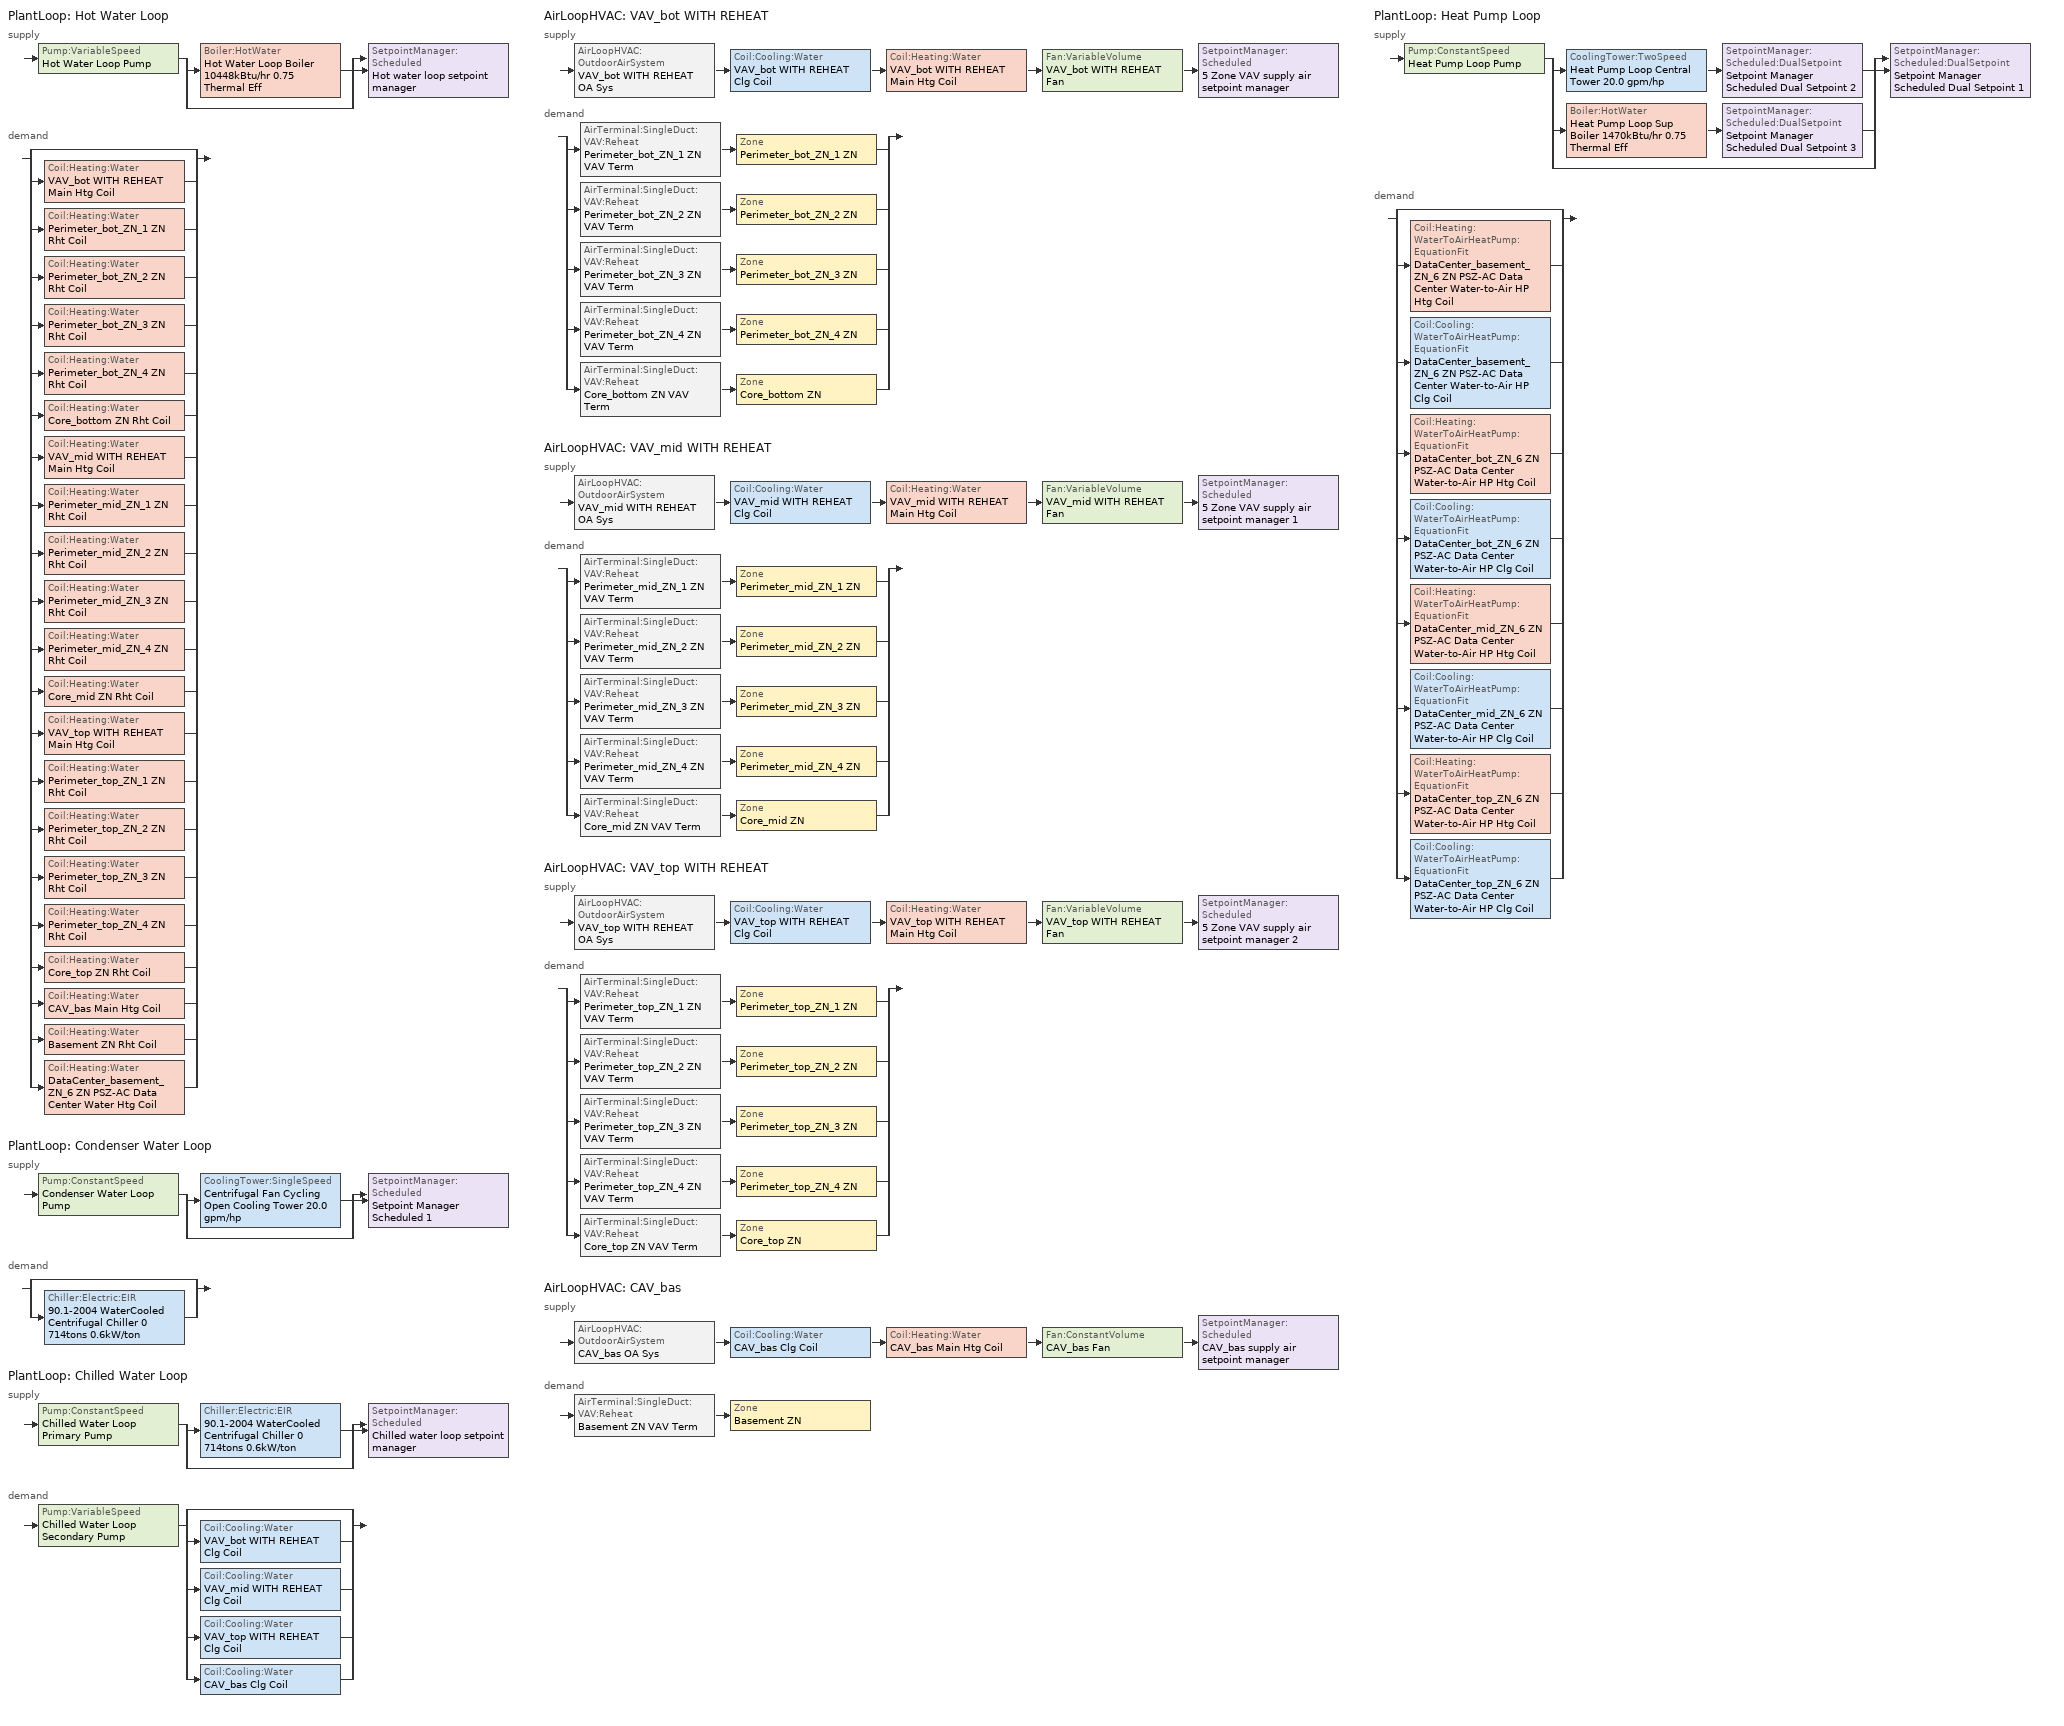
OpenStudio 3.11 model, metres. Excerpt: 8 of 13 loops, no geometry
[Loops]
PlantLoop 'Hot Water Loop'
 supply: Pump:VariableSpeed 'Hot Water Loop Pump' > split
  | Boiler:HotWater 'Hot Water Loop Boiler 10448kBtu/hr 0.75 Thermal Eff'
  | bypass
  join > SetpointManager:Scheduled 'Hot water loop setpoint manager'
 demand: split
  | bypass
  | Coil:Heating:Water 'VAV_bot WITH REHEAT Main Htg Coil'
  | Coil:Heating:Water 'Perimeter_bot_ZN_1 ZN Rht Coil'
  | Coil:Heating:Water 'Perimeter_bot_ZN_2 ZN Rht Coil'
  | Coil:Heating:Water 'Perimeter_bot_ZN_3 ZN Rht Coil'
  | Coil:Heating:Water 'Perimeter_bot_ZN_4 ZN Rht Coil'
  | Coil:Heating:Water 'Core_bottom ZN Rht Coil'
  | Coil:Heating:Water 'VAV_mid WITH REHEAT Main Htg Coil'
  | Coil:Heating:Water 'Perimeter_mid_ZN_1 ZN Rht Coil'
  | Coil:Heating:Water 'Perimeter_mid_ZN_2 ZN Rht Coil'
  | Coil:Heating:Water 'Perimeter_mid_ZN_3 ZN Rht Coil'
  | Coil:Heating:Water 'Perimeter_mid_ZN_4 ZN Rht Coil'
  | Coil:Heating:Water 'Core_mid ZN Rht Coil'
  | Coil:Heating:Water 'VAV_top WITH REHEAT Main Htg Coil'
  | Coil:Heating:Water 'Perimeter_top_ZN_1 ZN Rht Coil'
  | Coil:Heating:Water 'Perimeter_top_ZN_2 ZN Rht Coil'
  | Coil:Heating:Water 'Perimeter_top_ZN_3 ZN Rht Coil'
  | Coil:Heating:Water 'Perimeter_top_ZN_4 ZN Rht Coil'
  | Coil:Heating:Water 'Core_top ZN Rht Coil'
  | Coil:Heating:Water 'CAV_bas Main Htg Coil'
  | Coil:Heating:Water 'Basement ZN Rht Coil'
  | Coil:Heating:Water 'DataCenter_basement_ZN_6 ZN PSZ-AC Data Center Water Htg Coil'
PlantLoop 'Condenser Water Loop'
 supply: Pump:ConstantSpeed 'Condenser Water Loop Pump' > split
  | CoolingTower:SingleSpeed 'Centrifugal Fan Cycling Open Cooling Tower 20.0 gpm/hp'
  | bypass
  join > SetpointManager:Scheduled 'Setpoint Manager Scheduled 1'
 demand: split
  | bypass
  | Chiller:Electric:EIR '90.1-2004 WaterCooled  Centrifugal Chiller 0 714tons 0.6kW/ton'
PlantLoop 'Chilled Water Loop'
 supply: Pump:ConstantSpeed 'Chilled Water Loop Primary Pump' > split
  | Chiller:Electric:EIR '90.1-2004 WaterCooled  Centrifugal Chiller 0 714tons 0.6kW/ton'
  | bypass
  join > SetpointManager:Scheduled 'Chilled water loop setpoint manager'
 demand: Pump:VariableSpeed 'Chilled Water Loop Secondary Pump' > split
  | bypass
  | Coil:Cooling:Water 'VAV_bot WITH REHEAT Clg Coil'
  | Coil:Cooling:Water 'VAV_mid WITH REHEAT Clg Coil'
  | Coil:Cooling:Water 'VAV_top WITH REHEAT Clg Coil'
  | Coil:Cooling:Water 'CAV_bas Clg Coil'
AirLoopHVAC 'VAV_bot WITH REHEAT'
 supply: AirLoopHVAC:OutdoorAirSystem 'VAV_bot WITH REHEAT OA Sys' > Coil:Cooling:Water 'VAV_bot WITH REHEAT Clg Coil' > Coil:Heating:Water 'VAV_bot WITH REHEAT Main Htg Coil' > Fan:VariableVolume 'VAV_bot WITH REHEAT Fan' > SetpointManager:Scheduled '5 Zone VAV supply air setpoint manager'
 demand: split
  | AirTerminal:SingleDuct:VAV:Reheat 'Perimeter_bot_ZN_1 ZN VAV Term' > Zone 'Perimeter_bot_ZN_1 ZN'
  | AirTerminal:SingleDuct:VAV:Reheat 'Perimeter_bot_ZN_2 ZN VAV Term' > Zone 'Perimeter_bot_ZN_2 ZN'
  | AirTerminal:SingleDuct:VAV:Reheat 'Perimeter_bot_ZN_3 ZN VAV Term' > Zone 'Perimeter_bot_ZN_3 ZN'
  | AirTerminal:SingleDuct:VAV:Reheat 'Perimeter_bot_ZN_4 ZN VAV Term' > Zone 'Perimeter_bot_ZN_4 ZN'
  | AirTerminal:SingleDuct:VAV:Reheat 'Core_bottom ZN VAV Term' > Zone 'Core_bottom ZN'
AirLoopHVAC 'VAV_mid WITH REHEAT'
 supply: AirLoopHVAC:OutdoorAirSystem 'VAV_mid WITH REHEAT OA Sys' > Coil:Cooling:Water 'VAV_mid WITH REHEAT Clg Coil' > Coil:Heating:Water 'VAV_mid WITH REHEAT Main Htg Coil' > Fan:VariableVolume 'VAV_mid WITH REHEAT Fan' > SetpointManager:Scheduled '5 Zone VAV supply air setpoint manager 1'
 demand: split
  | AirTerminal:SingleDuct:VAV:Reheat 'Perimeter_mid_ZN_1 ZN VAV Term' > Zone 'Perimeter_mid_ZN_1 ZN'
  | AirTerminal:SingleDuct:VAV:Reheat 'Perimeter_mid_ZN_2 ZN VAV Term' > Zone 'Perimeter_mid_ZN_2 ZN'
  | AirTerminal:SingleDuct:VAV:Reheat 'Perimeter_mid_ZN_3 ZN VAV Term' > Zone 'Perimeter_mid_ZN_3 ZN'
  | AirTerminal:SingleDuct:VAV:Reheat 'Perimeter_mid_ZN_4 ZN VAV Term' > Zone 'Perimeter_mid_ZN_4 ZN'
  | AirTerminal:SingleDuct:VAV:Reheat 'Core_mid ZN VAV Term' > Zone 'Core_mid ZN'
AirLoopHVAC 'VAV_top WITH REHEAT'
 supply: AirLoopHVAC:OutdoorAirSystem 'VAV_top WITH REHEAT OA Sys' > Coil:Cooling:Water 'VAV_top WITH REHEAT Clg Coil' > Coil:Heating:Water 'VAV_top WITH REHEAT Main Htg Coil' > Fan:VariableVolume 'VAV_top WITH REHEAT Fan' > SetpointManager:Scheduled '5 Zone VAV supply air setpoint manager 2'
 demand: split
  | AirTerminal:SingleDuct:VAV:Reheat 'Perimeter_top_ZN_1 ZN VAV Term' > Zone 'Perimeter_top_ZN_1 ZN'
  | AirTerminal:SingleDuct:VAV:Reheat 'Perimeter_top_ZN_2 ZN VAV Term' > Zone 'Perimeter_top_ZN_2 ZN'
  | AirTerminal:SingleDuct:VAV:Reheat 'Perimeter_top_ZN_3 ZN VAV Term' > Zone 'Perimeter_top_ZN_3 ZN'
  | AirTerminal:SingleDuct:VAV:Reheat 'Perimeter_top_ZN_4 ZN VAV Term' > Zone 'Perimeter_top_ZN_4 ZN'
  | AirTerminal:SingleDuct:VAV:Reheat 'Core_top ZN VAV Term' > Zone 'Core_top ZN'
AirLoopHVAC 'CAV_bas'
 supply: AirLoopHVAC:OutdoorAirSystem 'CAV_bas OA Sys' > Coil:Cooling:Water 'CAV_bas Clg Coil' > Coil:Heating:Water 'CAV_bas Main Htg Coil' > Fan:ConstantVolume 'CAV_bas Fan' > SetpointManager:Scheduled 'CAV_bas supply air setpoint manager'
 demand: AirTerminal:SingleDuct:VAV:Reheat 'Basement ZN VAV Term' > Zone 'Basement ZN'
PlantLoop 'Heat Pump Loop'
 supply: Pump:ConstantSpeed 'Heat Pump Loop Pump' > split
  | CoolingTower:TwoSpeed 'Heat Pump Loop Central Tower 20.0 gpm/hp' > SetpointManager:Scheduled:DualSetpoint 'Setpoint Manager Scheduled Dual Setpoint 2'
  | Boiler:HotWater 'Heat Pump Loop Sup Boiler 1470kBtu/hr 0.75 Thermal Eff' > SetpointManager:Scheduled:DualSetpoint 'Setpoint Manager Scheduled Dual Setpoint 3'
  | bypass
  join > SetpointManager:Scheduled:DualSetpoint 'Setpoint Manager Scheduled Dual Setpoint 1'
 demand: split
  | bypass
  | Coil:Heating:WaterToAirHeatPump:EquationFit 'DataCenter_basement_ZN_6 ZN PSZ-AC Data Center Water-to-Air HP Htg Coil'
  | Coil:Cooling:WaterToAirHeatPump:EquationFit 'DataCenter_basement_ZN_6 ZN PSZ-AC Data Center Water-to-Air HP Clg Coil'
  | Coil:Heating:WaterToAirHeatPump:EquationFit 'DataCenter_bot_ZN_6 ZN PSZ-AC Data Center Water-to-Air HP Htg Coil'
  | Coil:Cooling:WaterToAirHeatPump:EquationFit 'DataCenter_bot_ZN_6 ZN PSZ-AC Data Center Water-to-Air HP Clg Coil'
  | Coil:Heating:WaterToAirHeatPump:EquationFit 'DataCenter_mid_ZN_6 ZN PSZ-AC Data Center Water-to-Air HP Htg Coil'
  | Coil:Cooling:WaterToAirHeatPump:EquationFit 'DataCenter_mid_ZN_6 ZN PSZ-AC Data Center Water-to-Air HP Clg Coil'
  | Coil:Heating:WaterToAirHeatPump:EquationFit 'DataCenter_top_ZN_6 ZN PSZ-AC Data Center Water-to-Air HP Htg Coil'
  | Coil:Cooling:WaterToAirHeatPump:EquationFit 'DataCenter_top_ZN_6 ZN PSZ-AC Data Center Water-to-Air HP Clg Coil'
[Sizing:Zone] Zone Cooling Design Supply Air Temperature Input Method=SupplyAirTemperature; Zone Cooling Design Supply Air Temperature {C}=12.8; Zone Cooling Design Supply Air Temperature Difference {deltaC}=11.11; Zone Heating Design Supply Air Temperature Input Method=SupplyAirTemperature; Zone Heating Design Supply Air Temperature Difference {deltaC}=11.11; Zone Cooling Design Supply Air Humidity Ratio {kg-H2O/kg-air}=0.0085; Zone Heating Design Supply Air Humidity Ratio {kg-H2O/kg-air}=0.008; Cooling Design Air Flow Method=DesignDayWithLimit; Heating Design Air Flow Method=DesignDay; Account for Dedicated Outdoor Air System=No; Dedicated Outdoor Air System Control Strategy=NeutralSupplyAir; Dedicated Outdoor Air Low Setpoint Temperature for Design {C}=autosize; Dedicated Outdoor Air High Setpoint Temperature for Design {C}=autosize; Zone Load Sizing Method=Sensible Load Only No Latent Load; Zone Latent Cooling Design Supply Air Humidity Ratio Input Method=HumidityRatioDifference; Zone Cooling Design Supply Air Humidity Ratio Difference {kgWater/kgDryAir}=0.005; Zone Latent Heating Design Supply Air Humidity Ratio Input Method=HumidityRatioDifference; Zone Humidification Design Supply Air Humidity Ratio Difference {kgWater/kgDryAir}=0.005; Sizing Option=Coincident; Heating Coil Sizing Method=None; Maximum Heating Capacity To Cooling Load Sizing Ratio {W/W}=1
Name | Zone Heating Design Supply Air Temperature {C}
Core_bottom ZN; Perimeter_bot_ZN_1 ZN; Perimeter_top_ZN_4 ZN; Perimeter_top_ZN_1 ZN; Perimeter_mid_ZN_2 ZN; Perimeter_mid_ZN_3 ZN; Perimeter_top_ZN_3 ZN; Core_top ZN; Core_mid ZN; Perimeter_bot_ZN_3 ZN; Perimeter_bot_ZN_4 ZN; Perimeter_bot_ZN_2 ZN; Perimeter_mid_ZN_4 ZN; Perimeter_mid_ZN_1 ZN; Perimeter_top_ZN_2 ZN | 40
Basement ZN | 50
[Zone equipment]
Core_bottom ZN: Core_bottom ZN VAV Term
Perimeter_bot_ZN_1 ZN: Perimeter_bot_ZN_1 ZN VAV Term
Basement ZN: Basement ZN VAV Term
Perimeter_top_ZN_4 ZN: Perimeter_top_ZN_4 ZN VAV Term
Perimeter_top_ZN_1 ZN: Perimeter_top_ZN_1 ZN VAV Term
Perimeter_mid_ZN_2 ZN: Perimeter_mid_ZN_2 ZN VAV Term
Perimeter_mid_ZN_3 ZN: Perimeter_mid_ZN_3 ZN VAV Term
Perimeter_top_ZN_3 ZN: Perimeter_top_ZN_3 ZN VAV Term
Core_top ZN: Core_top ZN VAV Term
Core_mid ZN: Core_mid ZN VAV Term
Perimeter_bot_ZN_3 ZN: Perimeter_bot_ZN_3 ZN VAV Term
Perimeter_bot_ZN_4 ZN: Perimeter_bot_ZN_4 ZN VAV Term
Perimeter_bot_ZN_2 ZN: Perimeter_bot_ZN_2 ZN VAV Term
Perimeter_mid_ZN_4 ZN: Perimeter_mid_ZN_4 ZN VAV Term
Perimeter_mid_ZN_1 ZN: Perimeter_mid_ZN_1 ZN VAV Term
Perimeter_top_ZN_2 ZN: Perimeter_top_ZN_2 ZN VAV Term
[PlantLoop] Glycol Concentration=0; Plant Loop Volume {m3}=Autocalculate; Load Distribution Scheme=Optimal
Name | Fluid Type | Minimum Loop Temperature {C} | Maximum Loop Temperature {C} | Common Pipe Simulation
Hot Water Loop | Water | 10
Condenser Water Loop |  | 5 | 80
Chilled Water Loop |  | 1 | 98 | CommonPipe
Heat Pump Loop | Water | 5 | 80
[Sizing:Plant] Sizing Option=NonCoincident; Zone Timesteps in Averaging Window=1; Coincident Sizing Factor Mode=None
Name | Loop Type | Design Loop Exit Temperature {C} | Loop Design Temperature Difference {deltaC}
Hot Water Loop | Heating | 82.2222 | 11.1111
Condenser Water Loop | Condenser | 29.4444 | 5.55556
Chilled Water Loop | Cooling | 6.66667 | 5.61111
Heat Pump Loop | Heating | 39 | 11
[SetpointManager:Scheduled] Control Variable=Temperature
Name | Schedule
Hot water loop setpoint manager | Hot Water Loop Temp - 180F
Setpoint Manager Scheduled 1 | Condenser Water Loop Temp - 70F
Chilled water loop setpoint manager | Chilled Water Loop Temp - 44F
5 Zone VAV supply air setpoint manager | Supply Air Temp - 55.04F
5 Zone VAV supply air setpoint manager 1 | Supply Air Temp - 55.04F 1
5 Zone VAV supply air setpoint manager 2 | Supply Air Temp - 55.04F 2
CAV_bas supply air setpoint manager | Supply Air Temp - 55.04F 3
[Pump:VariableSpeed] Motor Efficiency=0.924; Pump Control Type=Intermittent; Skin Loss Radiative Fraction=0.5; Design Power Sizing Method=PowerPerFlowPerPressure; Design Electric Power per Unit Flow Rate {W/(m3/s)}=348701.1; Design Shaft Power per Unit Flow Rate per Unit Head {W-s/m3-Pa}=1.28205; Design Minimum Flow Rate Fraction=0
Name | Rated Pump Head {Pa} | Fraction of Motor Inefficiencies to Fluid Stream | Coefficient 1 of the Part Load Performance Curve | Coefficient 2 of the Part Load Performance Curve | Coefficient 3 of the Part Load Performance Curve | Coefficient 4 of the Part Load Performance Curve
Hot Water Loop Pump | 179344
Chilled Water Loop Secondary Pump | 134508 | 0 | 0 | 0.0205 | 0.4101 | 0.5753
[Boiler:HotWater] Nominal Thermal Efficiency=0.75; Maximum Part Load Ratio=1.2; On Cycle Parasitic Electric Load {W}=0; Off Cycle Parasitic Fuel Load {W}=0; Sizing Factor=1
Name | Fuel Type | Efficiency Curve Temperature Evaluation Variable | Normalized Boiler Efficiency Curve | Water Outlet Upper Temperature Limit {C} | Boiler Flow Mode | Minimum Part Load Ratio | Optimum Part Load Ratio
Hot Water Loop Boiler 10448kBtu/hr 0.75 Thermal Eff | NaturalGas | LeavingBoiler | Boiler with No Minimum Turndown 1 | 95 | LeavingSetpointModulated
Heat Pump Loop Sup Boiler 1470kBtu/hr 0.75 Thermal Eff |  |  | Boiler with No Minimum Turndown | 99 | ConstantFlow | 0 | 1
[Pump:ConstantSpeed] Rated Flow Rate {m3/s}=autosize; Rated Power Consumption {W}=autosize; Fraction of Motor Inefficiencies to Fluid Stream=0; Pump Control Type=Intermittent; Design Power Sizing Method=PowerPerFlowPerPressure; Design Electric Power per Unit Flow Rate {W/(m3/s)}=348701.1; Design Shaft Power per Unit Flow Rate per Unit Head {W-s/m3-Pa}=1.28205
Name | Rated Pump Head {Pa} | Motor Efficiency
Condenser Water Loop Pump | 148557 | 0.93
Chilled Water Loop Primary Pump | 44836 | 0.895
Heat Pump Loop Pump | 179344 | 0.875
[CoolingTower:SingleSpeed]
Centrifugal Fan Cycling Open Cooling Tower 20.0 gpm/hp: Design Water Flow Rate {m3/s}=autosize; Design Air Flow Rate {m3/s}=autosize; Fan Power at Design Air Flow Rate {W}=71971.7; U-Factor Times Area Value at Design Air Flow Rate {W/K}=autosize; Air Flow Rate in Free Convection Regime {m3/s}=autosize; U-Factor Times Area Value at Free Convection Air Flow Rate {W/K}=autosize; Performance Input Method=UFactorTimesAreaAndDesignWaterFlowRate; Free Convection Capacity {W}=0; Basin Heater Capacity {W/K}=0; Evaporation Loss Mode=LossFactor; Evaporation Loss Factor {percent/K}=0.2; Drift Loss Percent {percent}=0.008; Blowdown Calculation Mode=ConcentrationRatio; Blowdown Concentration Ratio=3; Capacity Control=FanCycling; Number of Cells=2; Cell Control=MinimalCell; Cell Minimum  Water Flow Rate Fraction=0.33; Cell Maximum Water Flow Rate Fraction=2.5; Sizing Factor=1; Free Convection Air Flow Rate Sizing Factor=0.1; Free Convection U-Factor Times Area Value Sizing Factor=0.1; Heat Rejection Capacity and Nominal Capacity Sizing Ratio=1.25; Free Convection Nominal Capacity Sizing Factor=0.1; Design Inlet Air Dry-Bulb Temperature {C}=35; Design Inlet Air Wet-Bulb Temperature {C}=25.6; Design Approach Temperature {deltaC}=Autosize; Design Range Temperature {deltaC}=Autosize
[Chiller:Electric:EIR]
90.1-2004 WaterCooled  Centrifugal Chiller 0 714tons 0.6kW/ton: Reference Capacity {W}=Autosize; Reference COP {W/W}=6.09532; Reference Leaving Chilled Water Temperature {C}=6.66667; Reference Entering Condenser Fluid Temperature {C}=35; Reference Chilled Water Flow Rate {m3/s}=Autosize; Cooling Capacity Function of Temperature Curve=WaterCooled_Centrifugal_Chiller_GT150_2004_CAPFT; Electric Input to Cooling Output Ratio Function of Temperature Curve=WaterCooled_Centrifugal_Chiller_GT150_2004_EIRFT; Electric Input to Cooling Output Ratio Function of Part Load Ratio Curve=ChlrWtrCentPathAAllEIRRatio_fQRatio; Minimum Part Load Ratio=0.15; Maximum Part Load Ratio=1; Optimum Part Load Ratio=1; Minimum Unloading Ratio=0.25; Condenser Type=WaterCooled; Leaving Chilled Water Lower Temperature Limit {C}=2.22222; Chiller Flow Mode=ConstantFlow; Design Heat Recovery Water Flow Rate {m3/s}=0; Sizing Factor=1; Basin Heater Capacity {W/K}=0; Basin Heater Setpoint Temperature {C}=10; Condenser Heat Recovery Relative Capacity Fraction=1; Condenser Flow Control=ConstantFlow; Condenser Minimum Flow Fraction=0.2; Thermosiphon Minimum Temperature Difference=0
[AirLoopHVAC] Availability Schedule=OfficeLarge HVACOperationSchd; Design Supply Air Flow Rate {m3/s}=AutoSize; Design Return Air Flow Fraction of Supply Air Flow=1
VAV_bot WITH REHEAT; VAV_mid WITH REHEAT; VAV_top WITH REHEAT; CAV_bas
[Sizing:System] Type of Load to Size On=Sensible; Preheat Design Temperature {C}=7; Preheat Design Humidity Ratio {kg-H2O/kg-Air}=0.008; Precool Design Temperature {C}=12.8; Precool Design Humidity Ratio {kg-H2O/kg-Air}=0.008; Central Cooling Design Supply Air Temperature {C}=12.8; Sizing Option=Coincident; 100% Outdoor Air in Cooling=No; 100% Outdoor Air in Heating=No; Central Cooling Design Supply Air Humidity Ratio {kg-H2O/kg-Air}=0.0085; Central Heating Design Supply Air Humidity Ratio {kg-H2O/kg-Air}=0.008; Cooling Design Air Flow Method=DesignDay; Cooling Design Air Flow Rate {m3/s}=0; Heating Design Air Flow Method=DesignDay; Heating Design Air Flow Rate {m3/s}=0; System Outdoor Air Method=ZoneSum; Zone Maximum Outdoor Air Fraction=1; Cooling Supply Air Flow Rate Per Floor Area {m3/s-m2}=0.00996765; Cooling Fraction of Autosized Cooling Supply Air Flow Rate=1; Cooling Supply Air Flow Rate Per Unit Cooling Capacity {m3/s-W}=3.94755e-05; Heating Supply Air Flow Rate Per Floor Area {m3/s-m2}=0.00996765; Heating Fraction of Autosized Heating Supply Air Flow Rate=1; Heating Fraction of Autosized Cooling Supply Air Flow Rate=1; Heating Supply Air Flow Rate Per Unit Heating Capacity {m3/s-W}=3.15882e-05; Cooling Design Capacity Method=CoolingDesignCapacity; Cooling Design Capacity {W}=autosize; Cooling Design Capacity Per Floor Area {W/m2}=234.7; Fraction of Autosized Cooling Design Capacity=1; Heating Design Capacity Method=HeatingDesignCapacity; Heating Design Capacity {W}=autosize; Heating Design Capacity Per Floor Area {W/m2}=157; Fraction of Autosized Heating Design Capacity=1; Central Cooling Capacity Control Method=OnOff; Heating Coil Sizing Method=None; Maximum Heating Capacity To Cooling Capacity Sizing Ratio {W/W}=1
Name | Design Outdoor Air Flow Rate {m3/s} | Central Heating Maximum System Air Flow Ratio | Central Heating Design Supply Air Temperature {C}
VAV_bot WITH REHEAT; VAV_top WITH REHEAT | 2.98611 | 0.3 | 12.8
VAV_mid WITH REHEAT | 1.88686 | 0.3 | 12.8
CAV_bas | Autosize | 1 | 16.7
[Fan:VariableVolume] Availability Schedule=Always On Discrete; Pressure Rise {Pa}=1389.92; Maximum Flow Rate {m3/s}=Autosize; Fan Power Minimum Flow Rate Input Method=Fraction; Fan Power Minimum Flow Fraction=0.2; Fan Power Minimum Air Flow Rate {m3/s}=0; Motor In Airstream Fraction=1; Fan Power Coefficient 1=0.0013; Fan Power Coefficient 2=0.147; Fan Power Coefficient 3=0.9506; Fan Power Coefficient 4=-0.0998; Fan Power Coefficient 5=0
Name | Fan Total Efficiency | Motor Efficiency
VAV_bot WITH REHEAT Fan; VAV_top WITH REHEAT Fan | 0.6045 | 0.93
VAV_mid WITH REHEAT Fan | 0.6175 | 0.95
[Coil:Heating:Water] Availability Schedule=Always On Discrete
Name | Rated Inlet Water Temperature {C} | Rated Inlet Air Temperature {C} | Rated Outlet Water Temperature {C} | Rated Outlet Air Temperature {C}
VAV_bot WITH REHEAT Main Htg Coil; VAV_mid WITH REHEAT Main Htg Coil; VAV_top WITH REHEAT Main Htg Coil | 82.2222 | 7 | 71.1111 | 12.8
Perimeter_bot_ZN_1 ZN Rht Coil; Perimeter_bot_ZN_2 ZN Rht Coil; Perimeter_bot_ZN_3 ZN Rht Coil; Perimeter_bot_ZN_4 ZN Rht Coil; Core_bottom ZN Rht Coil; Perimeter_mid_ZN_1 ZN Rht Coil; Perimeter_mid_ZN_2 ZN Rht Coil; Perimeter_mid_ZN_3 ZN Rht Coil; Perimeter_mid_ZN_4 ZN Rht Coil; Core_mid ZN Rht Coil; Perimeter_top_ZN_1 ZN Rht Coil; Perimeter_top_ZN_2 ZN Rht Coil; Perimeter_top_ZN_3 ZN Rht Coil; Perimeter_top_ZN_4 ZN Rht Coil; Core_top ZN Rht Coil | 82.2222 | 12.8 | 71.1111 | 40
CAV_bas Main Htg Coil | 67 | 7 | 55.8889 | 16.7
Basement ZN Rht Coil | 67 | 16.7 | 55.8889 | 50
DataCenter_basement_ZN_6 ZN PSZ-AC Data Center Water Htg Coil | 82.2222 | 7 | 71.1111 | 12.7778
[Controller:WaterCoil] Minimum Actuated Flow {m3/s}=0
Name | Water Coil | Action | Controller Convergence Tolerance {deltaC}
VAV_bot WITH REHEAT Main Htg Coil Controller | VAV_bot WITH REHEAT Main Htg Coil | Normal | 0.0001
VAV_bot WITH REHEAT Clg Coil Controller | VAV_bot WITH REHEAT Clg Coil | Reverse
Controller Water Coil 1 | Perimeter_bot_ZN_1 ZN Rht Coil | Normal | 0.0001
Controller Water Coil 2 | Perimeter_bot_ZN_2 ZN Rht Coil | Normal | 0.0001
Controller Water Coil 3 | Perimeter_bot_ZN_3 ZN Rht Coil | Normal | 0.0001
Controller Water Coil 4 | Perimeter_bot_ZN_4 ZN Rht Coil | Normal | 0.0001
Controller Water Coil 5 | Core_bottom ZN Rht Coil | Normal | 0.0001
VAV_mid WITH REHEAT Main Htg Coil Controller | VAV_mid WITH REHEAT Main Htg Coil | Normal | 0.0001
VAV_mid WITH REHEAT Clg Coil Controller | VAV_mid WITH REHEAT Clg Coil | Reverse
Controller Water Coil 6 | Perimeter_mid_ZN_1 ZN Rht Coil | Normal | 0.0001
Controller Water Coil 7 | Perimeter_mid_ZN_2 ZN Rht Coil | Normal | 0.0001
Controller Water Coil 8 | Perimeter_mid_ZN_3 ZN Rht Coil | Normal | 0.0001
Controller Water Coil 9 | Perimeter_mid_ZN_4 ZN Rht Coil | Normal | 0.0001
Controller Water Coil 10 | Core_mid ZN Rht Coil | Normal | 0.0001
VAV_top WITH REHEAT Main Htg Coil Controller | VAV_top WITH REHEAT Main Htg Coil | Normal | 0.0001
VAV_top WITH REHEAT Clg Coil Controller | VAV_top WITH REHEAT Clg Coil | Reverse
Controller Water Coil 11 | Perimeter_top_ZN_1 ZN Rht Coil | Normal | 0.0001
Controller Water Coil 12 | Perimeter_top_ZN_2 ZN Rht Coil | Normal | 0.0001
Controller Water Coil 13 | Perimeter_top_ZN_3 ZN Rht Coil | Normal | 0.0001
Controller Water Coil 14 | Perimeter_top_ZN_4 ZN Rht Coil | Normal | 0.0001
Controller Water Coil 15 | Core_top ZN Rht Coil | Normal | 0.0001
CAV_bas Main Htg Coil Controller | CAV_bas Main Htg Coil | Normal | 0.0001
Controller Water Coil 16 | CAV_bas Clg Coil | Reverse
Controller Water Coil 17 | Basement ZN Rht Coil | Normal | 0.0001
Controller Water Coil 18 | DataCenter_basement_ZN_6 ZN PSZ-AC Data Center Water Htg Coil | Normal | 0.0001
[Coil:Cooling:Water] Availability Schedule=Always On Discrete; Heat Exchanger Configuration=CrossFlow
VAV_bot WITH REHEAT Clg Coil; VAV_mid WITH REHEAT Clg Coil; VAV_top WITH REHEAT Clg Coil; CAV_bas Clg Coil
[Controller:OutdoorAir] Minimum Outdoor Air Flow Rate {m3/s}=0; Maximum Outdoor Air Flow Rate {m3/s}=Autosize; Economizer Control Type=DifferentialDryBulb; Economizer Control Action Type=ModulateFlow; Lockout Type=LockoutWithCompressor; Minimum Limit Type=FixedMinimum; Minimum Outdoor Air Schedule=OfficeLarge HVACOperationSchd; High Humidity Control=No; High Humidity Outdoor Air Flow Ratio=1; Control High Indoor Humidity Based on Outdoor Humidity Ratio=Yes; Heat Recovery Bypass Control Type=BypassWhenOAFlowGreaterThanMinimum; Economizer Operation Staging=InterlockedWithMechanicalCooling
Name | Controller Mechanical Ventilation | Minimum Fraction of Outdoor Air Schedule
VAV_bot WITH REHEAT OA Controller | VAV_bot WITH REHEAT Vent Controller
VAV_mid WITH REHEAT OA Controller | VAV_mid WITH REHEAT Vent Controller
VAV_top WITH REHEAT OA Controller | VAV_top WITH REHEAT Vent Controller
CAV_bas OA Controller | CAV_bas Vent Controller | OfficeLarge MinOA_MotorizedDamper_Sched
[Controller:MechanicalVentilation] Availability Schedule=Always On Discrete; System Outdoor Air Method=ZoneSum
VAV_bot WITH REHEAT Vent Controller; VAV_mid WITH REHEAT Vent Controller; VAV_top WITH REHEAT Vent Controller; CAV_bas Vent Controller
[AirLoopHVAC:OutdoorAirSystem]
Name | Controller
VAV_bot WITH REHEAT OA Sys | VAV_bot WITH REHEAT OA Controller
VAV_mid WITH REHEAT OA Sys | VAV_mid WITH REHEAT OA Controller
VAV_top WITH REHEAT OA Sys | VAV_top WITH REHEAT OA Controller
CAV_bas OA Sys | CAV_bas OA Controller
[AirTerminal:SingleDuct:VAV:Reheat] Availability Schedule=Always On Discrete; Maximum Air Flow Rate {m3/s}=AutoSize; Zone Minimum Air Flow Input Method=Constant; Fixed Minimum Air Flow Rate {m3/s}=0; Maximum Hot Water or Steam Flow Rate {m3/s}=AutoSize; Minimum Hot Water or Steam Flow Rate {m3/s}=0; Convergence Tolerance=0.001; Damper Heating Action=Normal; Maximum Flow per Zone Floor Area During Reheat {m3/s-m2}=0; Maximum Flow Fraction During Reheat=0.5; Control For Outdoor Air=No
Name | Constant Minimum Air Flow Fraction | Reheat Coil | Maximum Reheat Air Temperature {C}
Perimeter_bot_ZN_1 ZN VAV Term | 0.3 | Perimeter_bot_ZN_1 ZN Rht Coil | 40
Perimeter_bot_ZN_2 ZN VAV Term | 0.3 | Perimeter_bot_ZN_2 ZN Rht Coil | 40
Perimeter_bot_ZN_3 ZN VAV Term | 0.3 | Perimeter_bot_ZN_3 ZN Rht Coil | 40
Perimeter_bot_ZN_4 ZN VAV Term | 0.3 | Perimeter_bot_ZN_4 ZN Rht Coil | 40
Core_bottom ZN VAV Term | 0.315825 | Core_bottom ZN Rht Coil | 40
Perimeter_mid_ZN_1 ZN VAV Term | 0.3 | Perimeter_mid_ZN_1 ZN Rht Coil | 40
Perimeter_mid_ZN_2 ZN VAV Term | 0.3 | Perimeter_mid_ZN_2 ZN Rht Coil | 40
Perimeter_mid_ZN_3 ZN VAV Term | 0.3 | Perimeter_mid_ZN_3 ZN Rht Coil | 40
Perimeter_mid_ZN_4 ZN VAV Term | 0.3 | Perimeter_mid_ZN_4 ZN Rht Coil | 40
Core_mid ZN VAV Term | 0.3 | Core_mid ZN Rht Coil | 40
Perimeter_top_ZN_1 ZN VAV Term | 0.3 | Perimeter_top_ZN_1 ZN Rht Coil | 40
Perimeter_top_ZN_2 ZN VAV Term | 0.3 | Perimeter_top_ZN_2 ZN Rht Coil | 40
Perimeter_top_ZN_3 ZN VAV Term | 0.3 | Perimeter_top_ZN_3 ZN Rht Coil | 40
Perimeter_top_ZN_4 ZN VAV Term | 0.3 | Perimeter_top_ZN_4 ZN Rht Coil | 40
Core_top ZN VAV Term | 0.355465 | Core_top ZN Rht Coil | 40
Basement ZN VAV Term | 0.3 | Basement ZN Rht Coil | 50
[Fan:ConstantVolume]
CAV_bas Fan: Availability Schedule=Always On Discrete; Fan Total Efficiency=0.5915; Pressure Rise {Pa}=1110.94; Maximum Flow Rate {m3/s}=AutoSize; Motor Efficiency=0.91
[SetpointManager:Scheduled:DualSetpoint] High Setpoint Schedule=Heat Pump Loop High Temp - 65F; Low Setpoint Schedule=Heat Pump Loop Low Temp - 41F
Setpoint Manager Scheduled Dual Setpoint 1; Setpoint Manager Scheduled Dual Setpoint 2; Setpoint Manager Scheduled Dual Setpoint 3
[CoolingTower:TwoSpeed]
Heat Pump Loop Central Tower 20.0 gpm/hp: Design Water Flow Rate {m3/s}=autosize; High Fan Speed Air Flow Rate {m3/s}=autosize; High Fan Speed Fan Power {W}=5696; High Fan Speed U-Factor Times Area Value {W/K}=autosize; Low Fan Speed Air Flow Rate {m3/s}=AutoSize; Low Fan Speed Fan Power {W}=1708.8; Low Fan Speed U-Factor Times Area Value {W/K}=AutoSize; Sizing Factor=1; Design Inlet Air Dry-Bulb Temperature {C}=35; Design Inlet Air Wet-Bulb Temperature {C}=25.6; Design Approach Temperature {deltaC}=Autosize; Design Range Temperature {deltaC}=Autosize
[Coil:Heating:WaterToAirHeatPump:EquationFit] Availability Schedule=Always On Discrete; Rated Heating Coefficient of Performance {W/W}=4.2; Rated Entering Water Temperature {C}=20; Rated Entering Air Dry-Bulb Temperature {C}=20; Ratio of Rated Heating Capacity to Rated Cooling Capacity=1
Name | Heating Capacity Curve | Heating Power Consumption Curve | Part Load Fraction Correlation Curve
DataCenter_basement_ZN_6 ZN PSZ-AC Data Center Water-to-Air HP Htg Coil | DataCenter_basement_ZN_6 ZN PSZ-AC Data Center Water-to-Air HP Htg Coil HeatCapCurve | DataCenter_basement_ZN_6 ZN PSZ-AC Data Center Water-to-Air HP Htg Coil HeatPowCurve | DataCenter_basement_ZN_6 ZN Unitary HP-AutogeneratedPLFCurve
DataCenter_bot_ZN_6 ZN PSZ-AC Data Center Water-to-Air HP Htg Coil | DataCenter_bot_ZN_6 ZN PSZ-AC Data Center Water-to-Air HP Htg Coil HeatCapCurve | DataCenter_bot_ZN_6 ZN PSZ-AC Data Center Water-to-Air HP Htg Coil HeatPowCurve | DataCenter_bot_ZN_6 ZN Unitary HP-AutogeneratedPLFCurve
DataCenter_mid_ZN_6 ZN PSZ-AC Data Center Water-to-Air HP Htg Coil | DataCenter_mid_ZN_6 ZN PSZ-AC Data Center Water-to-Air HP Htg Coil HeatCapCurve | DataCenter_mid_ZN_6 ZN PSZ-AC Data Center Water-to-Air HP Htg Coil HeatPowCurve | DataCenter_mid_ZN_6 ZN Unitary HP-AutogeneratedPLFCurve
DataCenter_top_ZN_6 ZN PSZ-AC Data Center Water-to-Air HP Htg Coil | DataCenter_top_ZN_6 ZN PSZ-AC Data Center Water-to-Air HP Htg Coil HeatCapCurve | DataCenter_top_ZN_6 ZN PSZ-AC Data Center Water-to-Air HP Htg Coil HeatPowCurve | DataCenter_top_ZN_6 ZN Unitary HP-AutogeneratedPLFCurve
[Coil:Cooling:WaterToAirHeatPump:EquationFit] Availability Schedule=Always On Discrete; Rated Cooling Coefficient of Performance {W/W}=3.4; Rated Entering Water Temperature {C}=30; Rated Entering Air Dry-Bulb Temperature {C}=27; Rated Entering Air Wet-Bulb Temperature {C}=19; Maximum Cycling Rate {cycles/hr}=2.5; Latent Capacity Time Constant {s}=60; Fan Delay Time {s}=60
Name | Total Cooling Capacity Curve | Sensible Cooling Capacity Curve | Cooling Power Consumption Curve | Part Load Fraction Correlation Curve
DataCenter_basement_ZN_6 ZN PSZ-AC Data Center Water-to-Air HP Clg Coil | DataCenter_basement_ZN_6 ZN PSZ-AC Data Center Water-to-Air HP Clg Coil TotCoolCapCurve | DataCenter_basement_ZN_6 ZN PSZ-AC Data Center Water-to-Air HP Clg Coil SensCoolCapCurve | DataCenter_basement_ZN_6 ZN PSZ-AC Data Center Water-to-Air HP Clg Coil CoolPowCurve | DataCenter_basement_ZN_6 ZN Unitary HP-AutogeneratedPLFCurve
DataCenter_bot_ZN_6 ZN PSZ-AC Data Center Water-to-Air HP Clg Coil | DataCenter_bot_ZN_6 ZN PSZ-AC Data Center Water-to-Air HP Clg Coil TotCoolCapCurve | DataCenter_bot_ZN_6 ZN PSZ-AC Data Center Water-to-Air HP Clg Coil SensCoolCapCurve | DataCenter_bot_ZN_6 ZN PSZ-AC Data Center Water-to-Air HP Clg Coil CoolPowCurve | DataCenter_bot_ZN_6 ZN Unitary HP-AutogeneratedPLFCurve
DataCenter_mid_ZN_6 ZN PSZ-AC Data Center Water-to-Air HP Clg Coil | DataCenter_mid_ZN_6 ZN PSZ-AC Data Center Water-to-Air HP Clg Coil TotCoolCapCurve | DataCenter_mid_ZN_6 ZN PSZ-AC Data Center Water-to-Air HP Clg Coil SensCoolCapCurve | DataCenter_mid_ZN_6 ZN PSZ-AC Data Center Water-to-Air HP Clg Coil CoolPowCurve | DataCenter_mid_ZN_6 ZN Unitary HP-AutogeneratedPLFCurve
DataCenter_top_ZN_6 ZN PSZ-AC Data Center Water-to-Air HP Clg Coil | DataCenter_top_ZN_6 ZN PSZ-AC Data Center Water-to-Air HP Clg Coil TotCoolCapCurve | DataCenter_top_ZN_6 ZN PSZ-AC Data Center Water-to-Air HP Clg Coil SensCoolCapCurve | DataCenter_top_ZN_6 ZN PSZ-AC Data Center Water-to-Air HP Clg Coil CoolPowCurve | DataCenter_top_ZN_6 ZN Unitary HP-AutogeneratedPLFCurve
[Schedule:Ruleset]
Name | Default Day Schedule | Summer Design Day Schedule | Winter Design Day Schedule
Hot Water Loop Temp - 180F | Hot Water Loop Temp - 180F Default
Condenser Water Loop Temp - 70F | Condenser Water Loop Temp - 70F Default
Chilled Water Loop Temp - 44F | Chilled Water Loop Temp - 44F Default
OfficeLarge HVACOperationSchd | OfficeLarge HVACOperationSchd Default | OfficeLarge HVACOperationSchd Summer Design Day | OfficeLarge HVACOperationSchd Winter Design Day
OfficeLarge MinOA_MotorizedDamper_Sched | OfficeLarge MinOA_MotorizedDamper_Sched Default | OfficeLarge MinOA_MotorizedDamper_Sched Summer Design Day | OfficeLarge MinOA_MotorizedDamper_Sched Winter Design Day
Supply Air Temp - 55.04F | Supply Air Temp - 55.04F Default
Supply Air Temp - 55.04F 1 | Supply Air Temp - 55.04F Default 1
Supply Air Temp - 55.04F 2 | Supply Air Temp - 55.04F Default 2
Supply Air Temp - 55.04F 3 | Supply Air Temp - 55.04F Default 3
Heat Pump Loop High Temp - 65F | Heat Pump Loop High Temp - 65F Default
Heat Pump Loop Low Temp - 41F | Heat Pump Loop Low Temp - 41F Default
[Schedule:Day]
Hot Water Loop Temp - 180F Default: No, 24, 0, 82.2222
Condenser Water Loop Temp - 70F Default: No, 24, 0, 21.1111
Chilled Water Loop Temp - 44F Default: No, 24, 0, 6.66667
OfficeLarge HVACOperationSchd Default; OfficeLarge MinOA_MotorizedDamper_Sched Default: No, 24, 0, 0
OfficeLarge HVACOperationSchd Summer Design Day; OfficeLarge HVACOperationSchd SmrDsn|Wkdy Day: No, 6, 0, 0, 22, 0, 1, 24, 0, 0
OfficeLarge HVACOperationSchd Winter Design Day; OfficeLarge HVACOperationSchd WntrDsn|Sat Day: No, 6, 0, 0, 18, 0, 1, 24, 0, 0
OfficeLarge MinOA_MotorizedDamper_Sched Summer Design Day; OfficeLarge MinOA_MotorizedDamper_Sched SmrDsn|Wkdy Day: No, 7, 0, 0, 22, 0, 1, 24, 0, 0
OfficeLarge MinOA_MotorizedDamper_Sched Winter Design Day; OfficeLarge MinOA_MotorizedDamper_Sched WntrDsn|Sat Day: No, 7, 0, 0, 18, 0, 1, 24, 0, 0
Supply Air Temp - 55.04F Default; Supply Air Temp - 55.04F Default 1; Supply Air Temp - 55.04F Default 2; Supply Air Temp - 55.04F Default 3: No, 24, 0, 12.8
Heat Pump Loop High Temp - 65F Default: No, 24, 0, 18.3333
Heat Pump Loop Low Temp - 41F Default: No, 24, 0, 5
[Schedule:Rule] Date Specification Type=DateRange; Start Month=1; Start Day=1; End Month=12; End Day=31
Name | Schedule Ruleset | Rule Order | Day Schedule | Apply Monday | Apply Tuesday | Apply Wednesday | Apply Thursday | Apply Friday | Apply Saturday
Schedule Rule 13 | OfficeLarge HVACOperationSchd | 1 | OfficeLarge HVACOperationSchd SmrDsn|Wkdy Day | Yes | Yes | Yes | Yes | Yes
Schedule Rule 14 | OfficeLarge HVACOperationSchd | 0 | OfficeLarge HVACOperationSchd WntrDsn|Sat Day |  |  |  |  |  | Yes
Schedule Rule 15 | OfficeLarge MinOA_MotorizedDamper_Sched | 1 | OfficeLarge MinOA_MotorizedDamper_Sched SmrDsn|Wkdy Day | Yes | Yes | Yes | Yes | Yes
Schedule Rule 16 | OfficeLarge MinOA_MotorizedDamper_Sched | 0 | OfficeLarge MinOA_MotorizedDamper_Sched WntrDsn|Sat Day |  |  |  |  |  | Yes
[Schedule:Constant]
Always On Discrete: Value=1
[Curve:Biquadratic] Minimum Value of x=5; Maximum Value of x=10; Minimum Value of y=17.78; Maximum Value of y=46.11
Name | Coefficient1 Constant | Coefficient2 x | Coefficient3 x**2 | Coefficient4 y | Coefficient5 y**2 | Coefficient6 x*y
WaterCooled_Centrifugal_Chiller_GT150_2004_CAPFT | 0.760017 | 0.0147432 | 0.0002144 | 0.0207218 | -0.0006425 | 0.0008007
WaterCooled_Centrifugal_Chiller_GT150_2004_EIRFT | 0.677258 | 0.0117857 | -0.0001967 | 0.0014414 | 0.0003005 | -0.0006807
[Curve:Quadratic]
ChlrWtrCentPathAAllEIRRatio_fQRatio: Coefficient1 Constant=0.222149; Coefficient2 x=0.503156; Coefficient3 x**2=0.256905; Minimum Value of x=0.1; Maximum Value of x=1; Minimum Curve Output=0.28
[Curve:Cubic] Coefficient1 Constant=0.7463; Coefficient2 x=1.3196; Coefficient3 x**2=-2.2154; Coefficient4 x**3=1.1674; Minimum Value of x=0; Maximum Value of x=1.3
Boiler with No Minimum Turndown; Boiler with No Minimum Turndown 1
[Curve:QuadLinear] Minimum Value of w {BasedOnField A2}=-100; Maximum Value of w {BasedOnField A2}=100; Minimum Value of x {BasedOnField A3}=-100; Maximum Value of x {BasedOnField A3}=100; Minimum Value of y {BasedOnField A4}=0; Maximum Value of y {BasedOnField A4}=100; Minimum Value of z {BasedOnField A5}=0; Maximum Value of z {BasedOnField A5}=100
Name | Coefficient1 Constant | Coefficient2 w | Coefficient3 x | Coefficient4 y | Coefficient5 z
DataCenter_basement_ZN_6 ZN PSZ-AC Data Center Water-to-Air HP Htg Coil HeatCapCurve; DataCenter_bot_ZN_6 ZN PSZ-AC Data Center Water-to-Air HP Htg Coil HeatCapCurve; DataCenter_mid_ZN_6 ZN PSZ-AC Data Center Water-to-Air HP Htg Coil HeatCapCurve; DataCenter_top_ZN_6 ZN PSZ-AC Data Center Water-to-Air HP Htg Coil HeatCapCurve | 0.237847 | -3.35824 | 3.8064 | 0.1792 | 0.128607
DataCenter_basement_ZN_6 ZN PSZ-AC Data Center Water-to-Air HP Htg Coil HeatPowCurve; DataCenter_bot_ZN_6 ZN PSZ-AC Data Center Water-to-Air HP Htg Coil HeatPowCurve; DataCenter_mid_ZN_6 ZN PSZ-AC Data Center Water-to-Air HP Htg Coil HeatPowCurve; DataCenter_top_ZN_6 ZN PSZ-AC Data Center Water-to-Air HP Htg Coil HeatPowCurve | -3.79176 | 3.38799 | 1.50226 | -0.177654 | -0.10308
DataCenter_basement_ZN_6 ZN PSZ-AC Data Center Water-to-Air HP Clg Coil TotCoolCapCurve; DataCenter_bot_ZN_6 ZN PSZ-AC Data Center Water-to-Air HP Clg Coil TotCoolCapCurve; DataCenter_mid_ZN_6 ZN PSZ-AC Data Center Water-to-Air HP Clg Coil TotCoolCapCurve; DataCenter_top_ZN_6 ZN PSZ-AC Data Center Water-to-Air HP Clg Coil TotCoolCapCurve | -4.30267 | 7.18537 | -2.23947 | 0.139996 | 0.10266
DataCenter_basement_ZN_6 ZN PSZ-AC Data Center Water-to-Air HP Clg Coil CoolPowCurve; DataCenter_bot_ZN_6 ZN PSZ-AC Data Center Water-to-Air HP Clg Coil CoolPowCurve; DataCenter_mid_ZN_6 ZN PSZ-AC Data Center Water-to-Air HP Clg Coil CoolPowCurve; DataCenter_top_ZN_6 ZN PSZ-AC Data Center Water-to-Air HP Clg Coil CoolPowCurve | -5.67776 | 0.438988 | 5.84528 | 0.141606 | -0.168728
[Curve:QuintLinear] Coefficient1 Constant=6.00194; Coefficient2 v=22.6301; Coefficient3 w=-26.7961; Coefficient4 x=-1.72375; Coefficient5 y=0.490645; Coefficient6 z=0.0693119; Minimum Value of v {BasedOnField A2}=-100; Maximum Value of v {BasedOnField A2}=100; Minimum Value of w {BasedOnField A2}=-100; Maximum Value of w {BasedOnField A2}=100; Minimum Value of x {BasedOnField A3}=-100; Maximum Value of x {BasedOnField A3}=100; Minimum Value of y {BasedOnField A4}=0; Maximum Value of y {BasedOnField A4}=100; Minimum Value of z {BasedOnField A5}=0; Maximum Value of z {BasedOnField A5}=100
DataCenter_basement_ZN_6 ZN PSZ-AC Data Center Water-to-Air HP Clg Coil SensCoolCapCurve; DataCenter_bot_ZN_6 ZN PSZ-AC Data Center Water-to-Air HP Clg Coil SensCoolCapCurve; DataCenter_mid_ZN_6 ZN PSZ-AC Data Center Water-to-Air HP Clg Coil SensCoolCapCurve; DataCenter_top_ZN_6 ZN PSZ-AC Data Center Water-to-Air HP Clg Coil SensCoolCapCurve
[Curve:Linear] Coefficient1 Constant=0.833746; Coefficient2 x=0.166254; Minimum Value of x=0; Maximum Value of x=1; Minimum Curve Output=0; Maximum Curve Output=1; Input Unit Type for X=Dimensionless; Output Unit Type=Dimensionless
DataCenter_basement_ZN_6 ZN Unitary HP-AutogeneratedPLFCurve; DataCenter_bot_ZN_6 ZN Unitary HP-AutogeneratedPLFCurve; DataCenter_mid_ZN_6 ZN Unitary HP-AutogeneratedPLFCurve; DataCenter_top_ZN_6 ZN Unitary HP-AutogeneratedPLFCurve
